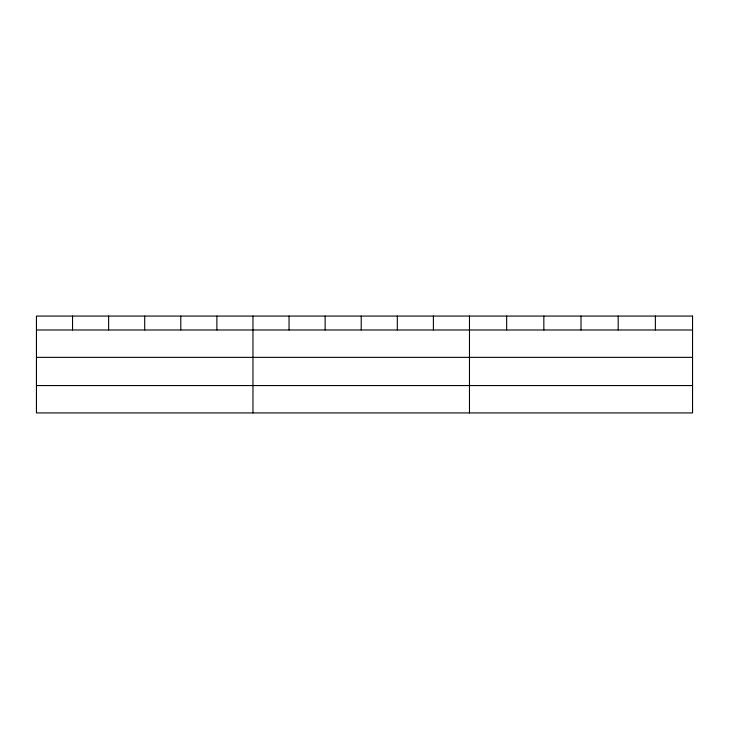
<?xml version="1.0" encoding="UTF-8"?>
<svg xmlns="http://www.w3.org/2000/svg" width="729" height="729" viewBox="0 0 729 729"><rect width="100%" height="100%" fill="white"/><g stroke="black" fill="none" stroke-linecap="round" stroke-linejoin="round"><path stroke-width="1.09" d="M36.45 329.982L692.55 329.982M36.45 357.356L692.55 357.356M36.45 385.559L692.55 385.559M655.371 316.067L655.371 329.982M618.192 316.067L618.192 329.982M581.013 316.067L581.013 329.982M543.834 316.067L543.834 329.982M506.655 316.067L506.655 329.982M469.476 316.067L469.476 412.933M433.391 316.067L433.391 329.982M397.305 316.067L397.305 329.982M361.219 316.067L361.219 329.982M325.134 316.067L325.134 329.982M289.048 316.067L289.048 329.982M252.963 316.067L252.963 412.933M216.877 316.067L216.877 329.982M180.792 316.067L180.792 329.982M144.707 316.067L144.707 329.982M108.621 316.067L108.621 329.982M72.535 316.067L72.535 329.982M692.55 316.067L36.45 316.067L36.45 412.933L692.55 412.933L692.55 316.067"/></g></svg>
